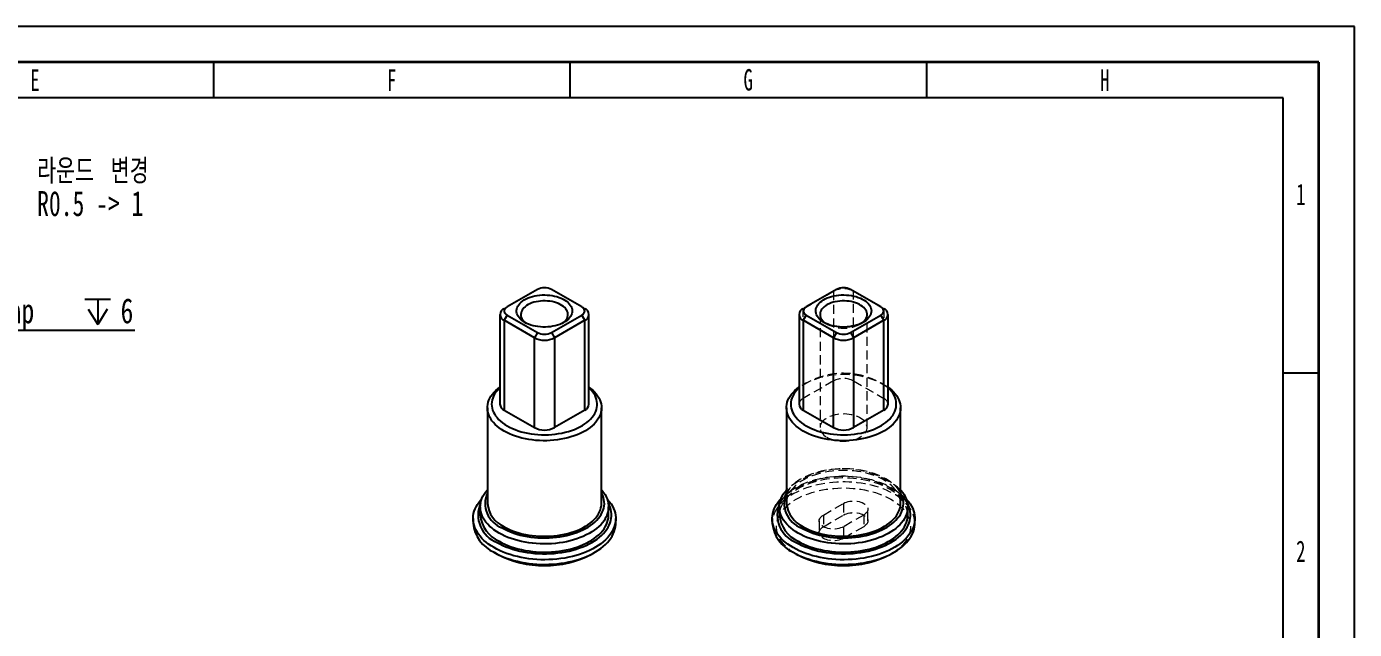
# Model space of a CAD drawing. Header units: millimetres. Extents: x 0 to 420, y 1 to 298.
# Drawn here: x 233.8 to 420, y 213.6 to 298 of the extents above; entities that cross this region are included whole.
import ezdxf

# ---------------------------------------------------------------- set-up
doc = ezdxf.new("R2010")
doc.units = ezdxf.units.MM
doc.linetypes.add('HIDDEN', pattern=[1.905, 1.27, -0.635])
for name, color, linetype in [('SLD-0', 179, 'Continuous'), ('레이어10', 30, 'Continuous'), ('치수선', 104, 'Continuous')]:
    doc.layers.add(name, color=color, linetype=linetype)
doc.layers.add('도면층1', color=4, linetype='Continuous', lineweight=35)
doc.layers.add('도면층2', color=3, linetype='Continuous', lineweight=25)
doc.styles.add('SLDTEXTSTYLE2', font='TXT', dxfattribs={"width": 0.75})
doc.styles.add('SLDTEXTSTYLE6', font='TXT', dxfattribs={"width": 0.75, "bigfont": 'bigfont'})
doc.styles.add('SLDTEXTSTYLE7', font='TXT', dxfattribs={"width": 0.694444})
doc.styles.add('SLDTEXTSTYLE8', font='TXT', dxfattribs={"width": 0.638186})

# ---------------------------------------------------------------- blocks, each defined once
blk = doc.blocks.new('SW_SYMBOL_HOLE_DEPTH')
at = {"layer": '치수선', "color": 0}
for p, q in [((0, 875), (800, 875)), ((400, 875), (400, 75)), ((100, 555), (400, 75)), ((700, 555), (400, 75))]:
    blk.add_line(p, q, dxfattribs=at)
blk = doc.blocks.new('SW_NOTE_0_1')
at = {"layer": '치수선', "color": 0}
blk.add_line((25.28, 0), (0, 0), dxfattribs=at)
at = {"layer": '치수선', "color": 0, "xscale": 0.004470703125, "yscale": 0.004470703125, "zscale": 0.004470703125}
blk.add_blockref('SW_SYMBOL_HOLE_DEPTH', (18.27, 0.49), dxfattribs=at)
at = {"layer": '치수선', "color": 0, "char_height": 3.5, "attachment_point": 1, "style": 'SLDTEXTSTYLE2'}
for s, insert in [('M4 Tap', (0.45, 4.51)), ('6', (23.27, 4.51))]:
    blk.add_mtext(s, dxfattribs=dict(at, insert=insert))

msp = doc.modelspace()

# ---------------------------------------------------------------- linework, layer by layer
at = {"color": 7, "linetype": 'Continuous', "lineweight": 25}
for p, q in [((305.4341, 261.1784), (301.1915, 258.7292)), ((311.6566, 258.7292), (307.414, 261.1784)), ((347.3739, 261.1784), (343.1312, 258.7292)), ((353.5964, 258.7292), (349.3538, 261.1784)), ((300.1814, 257.6678), (300.1814, 245.0931)), ((301.1915, 258.7292), (300.7672, 258.4842)), ((301.1915, 257.5862), (300.7672, 256.8514)), ((301.1915, 257.5862), (305.4341, 255.137)), ((307.414, 255.137), (311.6566, 257.5862)), ((312.0809, 258.4842), (311.6566, 258.7292)), ((312.0809, 256.8514), (311.6566, 257.5862)), ((312.6667, 245.0931), (312.6667, 257.6678)), ((342.1212, 257.6678), (342.1212, 245.0931)), ((343.1312, 258.7292), (342.707, 258.4842)), ((343.1312, 257.5862), (342.707, 256.8514)), ((343.1312, 257.5862), (347.3739, 255.137)), ((349.3538, 255.137), (353.5964, 257.5862)), ((354.0207, 258.4842), (353.5964, 258.7292)), ((354.0207, 256.8514), (353.5964, 257.5862)), ((354.6065, 245.0931), (354.6065, 257.6678)), ((305.0098, 254.4022), (300.7672, 256.8514)), ((300.7672, 256.8514), (300.7672, 244.2767)), ((305.4341, 255.137), (305.0098, 254.4022)), ((307.414, 255.137), (307.8383, 254.4022)), ((312.0809, 256.8514), (307.8383, 254.4022)), ((312.0809, 244.2767), (312.0809, 256.8514)), ((346.9496, 254.4022), (342.707, 256.8514)), ((342.707, 256.8514), (342.707, 244.2767)), ((347.3739, 255.137), (346.9496, 254.4022)), ((349.3538, 255.137), (349.778, 254.4022)), ((354.0207, 256.8514), (349.778, 254.4022)), ((354.0207, 244.2767), (354.0207, 256.8514)), ((305.0098, 241.8275), (305.0098, 254.4022)), ((307.8383, 254.4022), (307.8383, 241.8275)), ((346.9496, 241.8275), (346.9496, 254.4022)), ((349.778, 254.4022), (349.778, 241.8275)), ((298.424, 244.6032), (298.424, 231.2119)), ((300.7672, 244.2767), (305.0098, 241.8275)), ((312.0809, 244.2767), (307.8383, 241.8275)), ((314.424, 231.2119), (314.424, 244.6032)), ((340.3638, 244.6032), (340.3638, 231.2119)), ((342.707, 244.2767), (346.9496, 241.8275)), ((354.0207, 244.2767), (349.778, 241.8275)), ((356.3638, 231.2119), (356.3638, 244.6032)), ((296.424, 229.0889), (296.424, 228.4356)), ((297.424, 230.722), (297.424, 229.5788)), ((315.424, 229.5788), (315.424, 230.722)), ((316.424, 228.4356), (316.424, 229.0889)), ((338.3638, 229.0889), (338.3638, 228.4356)), ((339.3638, 230.722), (339.3638, 229.5788)), ((357.3638, 229.5788), (357.3638, 230.722)), ((358.3638, 228.4356), (358.3638, 229.0889)), ((299.3518, 224.3543), (299.7762, 224.1092)), ((313.0719, 224.1092), (313.4963, 224.3543)), ((341.2916, 224.3543), (341.7159, 224.1092)), ((355.0117, 224.1092), (355.436, 224.3543))]:
    msp.add_line(p, q, dxfattribs=at)
at = {"color": 7, "linetype": 'HIDDEN', "lineweight": 18}
for p, q in [((342.707, 258.4842), (346.9496, 260.9334)), ((346.9496, 260.9334), (347.3739, 261.1784)), ((346.9496, 260.9334), (346.9496, 248.3587)), ((349.778, 260.9334), (349.3538, 261.1784)), ((349.778, 260.9334), (354.0207, 258.4842)), ((349.778, 248.3587), (349.778, 260.9334)), ((342.707, 245.9095), (342.707, 258.4842)), ((345.0638, 257.6678), (345.0638, 241.8269)), ((351.6638, 241.8269), (351.6638, 257.6678)), ((354.0207, 258.4842), (354.0207, 245.9095)), ((345.6057, 256.566), (346.03, 256.321)), ((350.6977, 256.321), (351.122, 256.566)), ((343.1304, 248.1133), (342.706, 247.8683)), ((346.9496, 248.3587), (342.707, 245.9095)), ((349.778, 248.3587), (354.0207, 245.9095)), ((354.0216, 247.8683), (353.5973, 248.1133)), ((342.4232, 234.6402), (341.9988, 234.3952)), ((354.7288, 234.3952), (354.3045, 234.6402)), ((341.7159, 233.4153), (341.2916, 233.1703)), ((355.436, 233.1703), (355.0117, 233.4153)), ((345.5354, 229.5788), (348.3638, 231.2116)), ((348.3638, 231.2116), (348.3638, 229.5785)), ((345.5354, 229.5788), (345.5354, 227.9457)), ((345.5354, 227.9457), (348.3638, 229.5785)), ((351.1922, 229.5788), (348.3638, 227.946)), ((351.1922, 229.5788), (351.1922, 227.9457)), ((351.778, 228.7621), (351.778, 230.3952)), ((344.9496, 228.7624), (344.9496, 227.1293)), ((348.3638, 227.946), (348.3638, 226.3129)), ((351.1922, 227.9457), (348.3638, 226.3129))]:
    msp.add_line(p, q, dxfattribs=at)
at = {"color": 7, "linetype": 'Continuous', "lineweight": 25, "flags": 128}
for points in [[(303.6663, 256.5657), (303.427, 256.7171), (303.2125, 256.8804), (303.0246, 257.0543), (302.8648, 257.2373), (302.7346, 257.428), (302.6349, 257.6247), (302.5667, 257.8258), (302.5304, 258.0297), (302.5263, 258.2346), (302.5546, 258.4389), (302.6149, 258.6409), (302.7068, 258.8388), (302.8295, 259.0311), (302.9819, 259.2162), (303.1629, 259.3925), (303.3709, 259.5586), (303.6043, 259.7131), (303.8609, 259.8547), (304.1389, 259.9822), (304.4357, 260.0946), (304.7491, 260.1909), (305.0763, 260.2704), (305.4146, 260.3324), (305.7614, 260.3764), (306.1136, 260.402), (306.4684, 260.409), (306.8229, 260.3974), (307.174, 260.3671), (307.5189, 260.3186), (307.8548, 260.2522), (308.1788, 260.1684), (308.4882, 260.068), (308.7806, 259.9517), (309.0534, 259.8205), (309.3044, 259.6756), (309.5316, 259.5181), (309.733, 259.3494), (309.907, 259.1707), (310.0521, 258.9837), (310.1672, 258.7898), (310.2513, 258.5907), (310.3036, 258.388), (310.3238, 258.1834), (310.3117, 257.9785), (310.2673, 257.7752), (310.1912, 257.575), (310.0838, 257.3797), (309.946, 257.1908), (309.7791, 257.0099), (309.5844, 256.8385), (309.3635, 256.6781), (309.1183, 256.5299), (308.8507, 256.3952), (308.563, 256.2751), (308.2576, 256.1707), (307.937, 256.0826), (307.6038, 256.0118), (307.2609, 255.9588), (306.9111, 255.9239), (306.5572, 255.9076), (306.2022, 255.91), (305.849, 255.9309), (305.5007, 255.9703), (305.1599, 256.0279), (304.8297, 256.103), (304.5126, 256.1953), (304.2114, 256.3037), (303.9285, 256.4276), (303.6663, 256.5657)], [(308.9523, 256.4435), (309.0295, 256.4987), (309.2182, 256.6543), (309.3792, 256.8199), (309.5107, 256.994), (309.6116, 257.1747), (309.6808, 257.3604), (309.7176, 257.5491), (309.7217, 257.739), (309.6931, 257.9282), (309.6319, 258.1148), (309.5389, 258.297), (309.4149, 258.4729), (309.2611, 258.6408), (309.0792, 258.7991), (308.8709, 258.9461), (308.6383, 259.0804), (308.3836, 259.2006), (308.1095, 259.3056), (307.8187, 259.3944), (307.514, 259.466), (307.1984, 259.5197), (306.8752, 259.555), (306.5474, 259.5715), (306.2185, 259.5692), (305.8916, 259.5479), (305.5699, 259.5079), (305.2568, 259.4497), (304.9553, 259.3738), (304.6683, 259.2809), (304.3988, 259.1719), (304.1495, 259.048), (303.9227, 258.9105), (303.7208, 258.7605), (303.5458, 258.5997), (303.3994, 258.4296), (303.283, 258.252), (303.1979, 258.0685), (303.1448, 257.8811), (303.1243, 257.6916), (303.1366, 257.5018), (303.1816, 257.3136), (303.2588, 257.129), (303.3674, 256.9498), (303.5065, 256.7776), (303.6745, 256.6144), (303.8698, 256.4616), (303.8958, 256.4435)], [(345.6061, 256.5657), (345.3668, 256.7171), (345.1522, 256.8804), (344.9643, 257.0543), (344.8046, 257.2373), (344.6744, 257.428), (344.5747, 257.6247), (344.5064, 257.8258), (344.4701, 258.0297), (344.4661, 258.2346), (344.4944, 258.4389), (344.5547, 258.6409), (344.6466, 258.8388), (344.7692, 259.0311), (344.9217, 259.2162), (345.1027, 259.3925), (345.3107, 259.5586), (345.544, 259.7131), (345.8007, 259.8547), (346.0786, 259.9822), (346.3755, 260.0946), (346.6888, 260.1909), (347.016, 260.2704), (347.3544, 260.3324), (347.7012, 260.3764), (348.0534, 260.402), (348.4082, 260.409), (348.7626, 260.3974), (349.1138, 260.3671), (349.4587, 260.3186), (349.7946, 260.2522), (350.1185, 260.1684), (350.428, 260.068), (350.7203, 259.9517), (350.9932, 259.8205), (351.2442, 259.6756), (351.4714, 259.5181), (351.6728, 259.3494), (351.8468, 259.1707), (351.9919, 258.9837), (352.107, 258.7898), (352.191, 258.5907), (352.2434, 258.388), (352.2636, 258.1834), (352.2514, 257.9785), (352.2071, 257.7752), (352.1309, 257.575), (352.0235, 257.3797), (351.8858, 257.1908), (351.7189, 257.0099), (351.5242, 256.8385), (351.3033, 256.6781), (351.058, 256.5299), (350.7905, 256.3952), (350.5028, 256.2751), (350.1974, 256.1707), (349.8768, 256.0826), (349.5436, 256.0118), (349.2007, 255.9588), (348.8509, 255.9239), (348.497, 255.9076), (348.142, 255.91), (347.7888, 255.9309), (347.4404, 255.9703), (347.0997, 256.0279), (346.7694, 256.103), (346.4524, 256.1953), (346.1512, 256.3037), (345.8683, 256.4276), (345.6061, 256.5657)], [(350.8921, 256.4435), (350.9693, 256.4987), (351.158, 256.6543), (351.3189, 256.8199), (351.4505, 256.994), (351.5514, 257.1747), (351.6206, 257.3604), (351.6574, 257.5491), (351.6615, 257.739), (351.6328, 257.9282), (351.5717, 258.1148), (351.4786, 258.297), (351.3546, 258.4729), (351.2009, 258.6408), (351.019, 258.7991), (350.8107, 258.9461), (350.5781, 259.0804), (350.3234, 259.2006), (350.0493, 259.3056), (349.7585, 259.3944), (349.4537, 259.466), (349.1382, 259.5197), (348.8149, 259.555), (348.4872, 259.5715), (348.1583, 259.5692), (347.8313, 259.5479), (347.5097, 259.5079), (347.1966, 259.4497), (346.895, 259.3738), (346.6081, 259.2809), (346.3386, 259.1719), (346.0893, 259.048), (345.8625, 258.9105), (345.6606, 258.7605), (345.4856, 258.5997), (345.3392, 258.4296), (345.2228, 258.252), (345.1377, 258.0685), (345.0846, 257.8811), (345.0641, 257.6916), (345.0764, 257.5018), (345.1214, 257.3136), (345.1985, 257.129), (345.3072, 256.9498), (345.4462, 256.7776), (345.6143, 256.6144), (345.8096, 256.4616), (345.8356, 256.4435)], [(301.1915, 258.7292), (301.0488, 258.6328), (300.934, 258.5247), (300.8499, 258.4075), (300.7986, 258.2842), (300.7814, 258.1577), (300.7986, 258.0313), (300.8499, 257.908), (300.934, 257.7908), (301.0488, 257.6827), (301.1915, 257.5862)], [(311.6566, 257.5862), (311.7993, 257.6827), (311.9141, 257.7908), (311.9982, 257.908), (312.0494, 258.0313), (312.0667, 258.1577), (312.0494, 258.2842), (311.9982, 258.4075), (311.9141, 258.5247), (311.7993, 258.6328), (311.6566, 258.7292)], [(343.1312, 258.7292), (342.9886, 258.6328), (342.8738, 258.5247), (342.7897, 258.4075), (342.7384, 258.2842), (342.7212, 258.1577), (342.7384, 258.0313), (342.7897, 257.908), (342.8738, 257.7908), (342.9886, 257.6827), (343.1312, 257.5862)], [(353.5964, 257.5862), (353.7391, 257.6827), (353.8539, 257.7908), (353.9379, 257.908), (353.9892, 258.0313), (354.0065, 258.1577), (353.9892, 258.2842), (353.9379, 258.4075), (353.8539, 258.5247), (353.7391, 258.6328), (353.5964, 258.7292)], [(300.7672, 241.3375), (300.4198, 241.5512), (300.0966, 241.7772), (299.7988, 242.0146), (299.5278, 242.2624), (299.2845, 242.5196), (299.07, 242.7852), (298.885, 243.0581), (298.7305, 243.3372), (298.6069, 243.6215), (298.5148, 243.9097), (298.4545, 244.2006), (298.4263, 244.4933), (298.4303, 244.7863), (298.4666, 245.0786), (298.5348, 245.369), (298.6348, 245.6563), (298.7662, 245.9394), (298.9284, 246.2171), (299.1209, 246.4883), (299.3427, 246.7519), (299.593, 247.0068), (299.8708, 247.2521), (300.175, 247.4867), (300.1814, 247.4913)], [(300.1814, 247.387), (300.067, 247.2798), (299.8306, 247.0325), (299.623, 246.7767), (299.4451, 246.5135), (299.2977, 246.2442), (299.1815, 245.9697), (299.097, 245.6915), (299.0445, 245.4106), (299.0243, 245.1284), (299.0364, 244.846), (299.0809, 244.5647), (299.1574, 244.2857), (299.2657, 244.0102), (299.4054, 243.7394), (299.5757, 243.4746), (299.7759, 243.2169), (300.0053, 242.9673), (300.2627, 242.7271), (300.547, 242.4972), (300.8571, 242.2786), (301.1915, 242.0724)], [(312.6667, 247.4913), (312.9036, 247.3118), (313.1882, 247.0691), (313.4455, 246.8165), (313.6745, 246.5549), (313.8743, 246.2855), (314.0442, 246.0094), (314.1833, 245.7275), (314.2912, 245.4412), (314.3675, 245.1514), (314.4117, 244.8595), (314.4238, 244.5665), (314.4037, 244.2737), (314.3514, 243.9822), (314.2672, 243.6932), (314.1514, 243.4079), (314.0046, 243.1273), (313.8272, 242.8527), (313.6199, 242.5852), (313.3838, 242.3258), (313.1195, 242.0756), (312.8284, 241.8355), (312.5114, 241.6066), (312.1699, 241.3897), (311.8053, 241.1858), (311.419, 240.9957), (311.0127, 240.8201), (310.5878, 240.6597), (310.1461, 240.5152), (309.6895, 240.3871), (309.2198, 240.276), (308.7387, 240.1824), (308.2484, 240.1065), (307.7507, 240.0488), (307.2476, 240.0094), (306.7413, 239.9885), (306.2337, 239.9862), (305.7268, 240.0024), (305.2227, 240.0372), (304.7235, 240.0904), (304.2311, 240.1617), (303.7476, 240.251), (303.2748, 240.3577), (302.8148, 240.4816), (302.3692, 240.622), (301.94, 240.7785), (301.5288, 240.9504), (301.1374, 241.137), (300.7672, 241.3375)], [(301.1915, 242.0724), (301.5487, 241.8793), (301.9273, 241.7004), (302.3255, 241.5362), (302.7417, 241.3876), (303.174, 241.2552), (303.6205, 241.1396), (304.0792, 241.0413), (304.5482, 240.9607), (305.0254, 240.8982), (305.5087, 240.854), (305.996, 240.8283), (306.4852, 240.8213), (306.9741, 240.833), (307.4607, 240.8633), (307.9426, 240.9121), (308.418, 240.9792), (308.8846, 241.0642), (309.3405, 241.1669), (309.7836, 241.2868), (310.212, 241.4233), (310.6238, 241.5758), (311.0173, 241.7437), (311.3907, 241.9263), (311.7424, 242.1227), (312.0709, 242.3321), (312.3746, 242.5536), (312.6523, 242.7862), (312.9028, 243.0289), (313.125, 243.2806), (313.3178, 243.5402), (313.4805, 243.8066), (313.6124, 244.0787), (313.7128, 244.3551), (313.7813, 244.6348), (313.8177, 244.9165), (313.8218, 245.199), (313.7935, 245.481), (313.7329, 245.7614), (313.6404, 246.0388), (313.5164, 246.312), (313.3613, 246.58), (313.176, 246.8414), (312.961, 247.0952), (312.7175, 247.3402), (312.6667, 247.387)], [(342.707, 241.3375), (342.3596, 241.5512), (342.0364, 241.7772), (341.7386, 242.0146), (341.4676, 242.2624), (341.2243, 242.5196), (341.0097, 242.7852), (340.8248, 243.0581), (340.6702, 243.3372), (340.5466, 243.6215), (340.4545, 243.9097), (340.3943, 244.2006), (340.3661, 244.4933), (340.3701, 244.7863), (340.4063, 245.0786), (340.4746, 245.369), (340.5746, 245.6563), (340.706, 245.9394), (340.8682, 246.2171), (341.0606, 246.4883), (341.2824, 246.7519), (341.5328, 247.0068), (341.8106, 247.2521), (342.1148, 247.4867), (342.1212, 247.4913)], [(342.1212, 247.387), (342.0068, 247.2798), (341.7704, 247.0325), (341.5628, 246.7767), (341.3849, 246.5135), (341.2375, 246.2442), (341.1213, 245.9697), (341.0368, 245.6915), (340.9843, 245.4106), (340.9641, 245.1284), (340.9762, 244.846), (341.0206, 244.5647), (341.0972, 244.2857), (341.2055, 244.0102), (341.3451, 243.7394), (341.5155, 243.4746), (341.7157, 243.2169), (341.9451, 242.9673), (342.2025, 242.7271), (342.4868, 242.4972), (342.7968, 242.2786), (343.1312, 242.0724)], [(354.6065, 247.4913), (354.8434, 247.3118), (355.1279, 247.0691), (355.3853, 246.8165), (355.6143, 246.5549), (355.8141, 246.2855), (355.984, 246.0094), (356.1231, 245.7275), (356.231, 245.4412), (356.3072, 245.1514), (356.3515, 244.8595), (356.3636, 244.5665), (356.3434, 244.2737), (356.2912, 243.9822), (356.207, 243.6932), (356.0912, 243.4079), (355.9443, 243.1273), (355.7669, 242.8527), (355.5597, 242.5852), (355.3235, 242.3258), (355.0593, 242.0756), (354.7681, 241.8355), (354.4512, 241.6066), (354.1097, 241.3897), (353.7451, 241.1858), (353.3588, 240.9957), (352.9524, 240.8201), (352.5276, 240.6597), (352.0859, 240.5152), (351.6293, 240.3871), (351.1595, 240.276), (350.6785, 240.1824), (350.1882, 240.1065), (349.6905, 240.0488), (349.1874, 240.0094), (348.6811, 239.9885), (348.1734, 239.9862), (347.6666, 240.0024), (347.1625, 240.0372), (346.6633, 240.0904), (346.1709, 240.1617), (345.6874, 240.251), (345.2146, 240.3577), (344.7545, 240.4816), (344.309, 240.622), (343.8798, 240.7785), (343.4686, 240.9504), (343.0771, 241.137), (342.707, 241.3375)], [(343.1312, 242.0724), (343.4885, 241.8793), (343.8671, 241.7004), (344.2653, 241.5362), (344.6815, 241.3876), (345.1138, 241.2552), (345.5602, 241.1396), (346.019, 241.0413), (346.488, 240.9607), (346.9652, 240.8982), (347.4485, 240.854), (347.9358, 240.8283), (348.425, 240.8213), (348.9139, 240.833), (349.4004, 240.8633), (349.8824, 240.9121), (350.3578, 240.9792), (350.8244, 241.0642), (351.2802, 241.1669), (351.7233, 241.2868), (352.1518, 241.4233), (352.5636, 241.5758), (352.9571, 241.7437), (353.3305, 241.9263), (353.6822, 242.1227), (354.0106, 242.3321), (354.3144, 242.5536), (354.5921, 242.7862), (354.8426, 243.0289), (355.0647, 243.2806), (355.2576, 243.5402), (355.4203, 243.8066), (355.5522, 244.0787), (355.6526, 244.3551), (355.7211, 244.6348), (355.7575, 244.9165), (355.7615, 245.199), (355.7332, 245.481), (355.6727, 245.7614), (355.5802, 246.0388), (355.4562, 246.312), (355.3011, 246.58), (355.1157, 246.8414), (354.9008, 247.0952), (354.6573, 247.3402), (354.6065, 247.387)], [(300.0601, 227.0481), (299.6909, 227.2744), (299.3458, 227.513), (299.026, 227.7632), (298.7327, 228.0239), (298.467, 228.2942), (298.2297, 228.5733), (298.0218, 228.86), (297.844, 229.1534), (297.6968, 229.4525), (297.5809, 229.756), (297.4967, 230.0631), (297.4444, 230.3725), (297.4243, 230.6831), (297.4364, 230.9939), (297.4806, 231.3037), (297.5569, 231.6114), (297.6649, 231.9159), (297.8043, 232.2162), (297.9745, 232.5111), (298.175, 232.7996), (298.405, 233.0807), (298.424, 233.1022)], [(314.424, 233.1022), (314.5033, 233.0112), (314.726, 232.7282), (314.919, 232.438), (315.0816, 232.1416), (315.2131, 231.8402), (315.3132, 231.5347), (315.3815, 231.2264), (315.4177, 230.9162), (315.4218, 230.6054), (315.3936, 230.295), (315.3333, 229.9861), (315.2411, 229.6798), (315.1174, 229.3772), (314.9625, 229.0795), (314.7771, 228.7877), (314.5617, 228.5028), (314.3173, 228.2258), (314.0446, 227.9577), (313.7446, 227.6996), (313.4184, 227.4523), (313.0671, 227.2167), (312.6921, 226.9936), (312.2946, 226.7839), (311.8762, 226.5882), (311.4382, 226.4074), (310.9822, 226.242), (310.51, 226.0927), (310.0231, 225.9599), (309.5233, 225.8442), (309.0124, 225.7459), (308.4923, 225.6654), (307.9648, 225.6031), (307.4317, 225.559), (306.8951, 225.5335), (306.3567, 225.5265), (305.8186, 225.5381), (305.2827, 225.5683), (304.7508, 225.617), (304.225, 225.6839), (303.707, 225.7688), (303.1987, 225.8715), (302.702, 225.9915), (302.2186, 226.1285), (301.7503, 226.2819), (301.2987, 226.4512), (300.8654, 226.6358), (300.4521, 226.835), (300.0601, 227.0481)], [(341.9999, 227.0481), (341.6307, 227.2744), (341.2856, 227.513), (340.9658, 227.7632), (340.6725, 228.0239), (340.4068, 228.2942), (340.1695, 228.5733), (339.9616, 228.86), (339.7837, 229.1534), (339.6366, 229.4525), (339.5207, 229.756), (339.4365, 230.0631), (339.3842, 230.3725), (339.3641, 230.6831), (339.3762, 230.9939), (339.4204, 231.3037), (339.4967, 231.6114), (339.6047, 231.9159), (339.7441, 232.2162), (339.9143, 232.5111), (340.1148, 232.7996), (340.3448, 233.0807), (340.3638, 233.1022)], [(356.3638, 233.1022), (356.4431, 233.0112), (356.6658, 232.7282), (356.8588, 232.438), (357.0213, 232.1416), (357.1529, 231.8402), (357.253, 231.5347), (357.3213, 231.2264), (357.3575, 230.9162), (357.3616, 230.6054), (357.3334, 230.295), (357.2731, 229.9861), (357.1809, 229.6798), (357.0572, 229.3772), (356.9023, 229.0795), (356.7169, 228.7877), (356.5015, 228.5028), (356.2571, 228.2258), (355.9843, 227.9577), (355.6843, 227.6996), (355.3581, 227.4523), (355.0069, 227.2167), (354.6319, 226.9936), (354.2344, 226.7839), (353.8159, 226.5882), (353.3779, 226.4074), (352.922, 226.242), (352.4497, 226.0927), (351.9628, 225.9599), (351.4631, 225.8442), (350.9522, 225.7459), (350.4321, 225.6654), (349.9045, 225.6031), (349.3715, 225.559), (348.8348, 225.5335), (348.2965, 225.5265), (347.7584, 225.5381), (347.2225, 225.5683), (346.6906, 225.617), (346.1648, 225.6839), (345.6468, 225.7688), (345.1385, 225.8715), (344.6418, 225.9915), (344.1584, 226.1285), (343.6901, 226.2819), (343.2385, 226.4512), (342.8052, 226.6358), (342.3918, 226.835), (341.9999, 227.0481)], [(299.353, 225.0068), (298.9643, 225.2443), (298.5994, 225.4941), (298.2597, 225.7554), (297.9461, 226.0274), (297.6596, 226.3092), (297.4012, 226.5999), (297.1718, 226.8986), (296.9719, 227.2043), (296.8024, 227.516), (296.6636, 227.8328), (296.5562, 228.1535), (296.4803, 228.4773), (296.4363, 228.8031), (296.4243, 229.1297), (296.4443, 229.4563), (296.4963, 229.7816), (296.5801, 230.1047), (296.6954, 230.4246), (296.8419, 230.7402), (297.0191, 231.0505), (297.2264, 231.3545), (297.4632, 231.6513), (297.6365, 231.8441)], [(315.2116, 231.8441), (315.3212, 231.7243), (315.5652, 231.4295), (315.78, 231.1272), (315.9648, 230.8183), (316.119, 230.504), (316.2421, 230.1851), (316.3338, 229.8626), (316.3938, 229.5377), (316.4218, 229.2114), (316.4178, 228.8847), (316.3818, 228.5586), (316.3139, 228.2343), (316.2143, 227.9126), (316.0833, 227.5948), (315.9214, 227.2817), (315.7291, 226.9744), (315.507, 226.6739), (315.2557, 226.3811), (314.9762, 226.097), (314.6693, 225.8225), (314.336, 225.5584), (313.9773, 225.3056), (313.5945, 225.065), (313.1886, 224.8373), (312.7611, 224.6232), (312.3133, 224.4233), (311.8467, 224.2385), (311.3626, 224.0691), (310.8628, 223.9159), (310.3487, 223.7792), (309.8221, 223.6595), (309.2845, 223.5572), (308.7378, 223.4727), (308.1837, 223.4061), (307.624, 223.3577), (307.0604, 223.3277), (306.4948, 223.3162), (305.9289, 223.3231), (305.3647, 223.3485), (304.8038, 223.3923), (304.2481, 223.4543), (303.6994, 223.5344), (303.1594, 223.6323), (302.6299, 223.7477), (302.1125, 223.8801), (301.609, 224.0293), (301.1208, 224.1946), (300.6497, 224.3757), (300.1971, 224.5718), (299.7643, 224.7824), (299.353, 225.0068)], [(299.7772, 225.7417), (300.175, 225.5251), (300.5938, 225.3222), (301.0324, 225.1337), (301.4893, 224.9602), (301.9628, 224.8024), (302.4514, 224.6607), (302.9535, 224.5357), (303.4673, 224.4277), (303.9911, 224.3372), (304.5232, 224.2644), (305.0617, 224.2096), (305.6048, 224.173), (306.1506, 224.1546), (306.6974, 224.1546), (307.2433, 224.173), (307.7864, 224.2096), (308.3249, 224.2644), (308.8569, 224.3372), (309.3808, 224.4277), (309.8946, 224.5357), (310.3967, 224.6607), (310.8853, 224.8024), (311.3588, 224.9602), (311.8157, 225.1337), (312.2543, 225.3222), (312.6731, 225.5251), (313.0708, 225.7417), (313.4461, 225.9713), (313.7975, 226.2131), (314.1241, 226.4663), (314.4245, 226.73), (314.6979, 227.0034), (314.9433, 227.2855), (315.1599, 227.5753), (315.3469, 227.8719), (315.5037, 228.1743), (315.6298, 228.4815), (315.7248, 228.7923), (315.7883, 229.1059), (315.8201, 229.421), (315.8201, 229.7366), (315.7883, 230.0518), (315.7248, 230.3653), (315.6298, 230.6761), (315.5037, 230.9833), (315.3821, 231.2232)], [(300.4843, 227.783), (300.8613, 227.5784), (301.2593, 227.3876), (301.6769, 227.2113), (302.1125, 227.0502), (302.5645, 226.9048), (303.0311, 226.7759), (303.5106, 226.6637), (304.0011, 226.5688), (304.5009, 226.4915), (305.0079, 226.4321), (305.5203, 226.3908), (306.0361, 226.3678), (306.5534, 226.3632), (307.0702, 226.377), (307.5846, 226.4092), (308.0945, 226.4595), (308.5981, 226.5279), (309.0935, 226.6141), (309.5787, 226.7176), (310.052, 226.8383), (310.5115, 226.9755), (310.9555, 227.1288), (311.3823, 227.2976), (311.7904, 227.4812), (312.178, 227.679), (312.5438, 227.8902), (312.8864, 228.114), (313.2045, 228.3495), (313.4969, 228.5959), (313.7625, 228.8522), (314.0002, 229.1175), (314.2092, 229.3907), (314.3886, 229.6708), (314.5378, 229.9568), (314.6563, 230.2475), (314.7435, 230.5419), (314.7992, 230.8389), (314.823, 231.1372), (314.8151, 231.4358), (314.7753, 231.7336), (314.7038, 232.0294), (314.6009, 232.3221), (314.467, 232.6106), (314.424, 232.6905)], [(300.7672, 227.9463), (301.1374, 227.7457), (301.5288, 227.5591), (301.94, 227.3872), (302.3692, 227.2308), (302.8148, 227.0903), (303.2748, 226.9665), (303.7476, 226.8597), (304.2311, 226.7705), (304.7235, 226.6991), (305.2227, 226.646), (305.7268, 226.6112), (306.2337, 226.5949), (306.7413, 226.5972), (307.2476, 226.6181), (307.7507, 226.6575), (308.2484, 226.7153), (308.7387, 226.7911), (309.2198, 226.8848), (309.6895, 226.9958), (310.1461, 227.1239), (310.5878, 227.2684), (311.0127, 227.4288), (311.419, 227.6044), (311.8053, 227.7946), (312.1699, 227.9985), (312.5114, 228.2153), (312.8284, 228.4442), (313.1195, 228.6843), (313.3838, 228.9345), (313.6199, 229.1939), (313.8272, 229.4615), (314.0046, 229.7361), (314.1514, 230.0166), (314.2672, 230.3019), (314.3514, 230.5909), (314.4037, 230.8824), (314.4238, 231.1753), (314.424, 231.2119)], [(341.2928, 225.0068), (340.904, 225.2443), (340.5392, 225.4941), (340.1994, 225.7554), (339.8858, 226.0274), (339.5994, 226.3092), (339.341, 226.5999), (339.1115, 226.8986), (338.9117, 227.2043), (338.7422, 227.516), (338.6034, 227.8328), (338.4959, 228.1535), (338.4201, 228.4773), (338.3761, 228.8031), (338.3641, 229.1297), (338.3841, 229.4563), (338.4361, 229.7816), (338.5199, 230.1047), (338.6352, 230.4246), (338.7817, 230.7402), (338.9589, 231.0505), (339.1662, 231.3545), (339.4029, 231.6513), (339.5762, 231.8441)], [(357.1514, 231.8441), (357.261, 231.7243), (357.505, 231.4295), (357.7198, 231.1272), (357.9045, 230.8183), (358.0587, 230.504), (358.1819, 230.1851), (358.2736, 229.8626), (358.3335, 229.5377), (358.3616, 229.2114), (358.3576, 228.8847), (358.3215, 228.5586), (358.2536, 228.2343), (358.154, 227.9126), (358.0231, 227.5948), (357.8612, 227.2817), (357.6689, 226.9744), (357.4467, 226.6739), (357.1955, 226.3811), (356.916, 226.097), (356.6091, 225.8225), (356.2758, 225.5584), (355.9171, 225.3056), (355.5342, 225.065), (355.1284, 224.8373), (354.7009, 224.6232), (354.2531, 224.4233), (353.7865, 224.2385), (353.3024, 224.0691), (352.8026, 223.9159), (352.2885, 223.7792), (351.7618, 223.6595), (351.2243, 223.5572), (350.6776, 223.4727), (350.1235, 223.4061), (349.5638, 223.3577), (349.0002, 223.3277), (348.4346, 223.3162), (347.8687, 223.3231), (347.3045, 223.3485), (346.7436, 223.3923), (346.1879, 223.4543), (345.6392, 223.5344), (345.0992, 223.6323), (344.5697, 223.7477), (344.0523, 223.8801), (343.5488, 224.0293), (343.0606, 224.1946), (342.5895, 224.3757), (342.1368, 224.5718), (341.7041, 224.7824), (341.2928, 225.0068)], [(341.717, 225.7417), (342.1147, 225.5251), (342.5336, 225.3222), (342.9722, 225.1337), (343.429, 224.9602), (343.9026, 224.8024), (344.3912, 224.6607), (344.8933, 224.5357), (345.4071, 224.4277), (345.9309, 224.3372), (346.463, 224.2644), (347.0015, 224.2096), (347.5446, 224.173), (348.0904, 224.1546), (348.6372, 224.1546), (349.1831, 224.173), (349.7262, 224.2096), (350.2647, 224.2644), (350.7967, 224.3372), (351.3205, 224.4277), (351.8344, 224.5357), (352.3364, 224.6607), (352.8251, 224.8024), (353.2986, 224.9602), (353.7554, 225.1337), (354.194, 225.3222), (354.6129, 225.5251), (355.0106, 225.7417), (355.3859, 225.9713), (355.7373, 226.2131), (356.0638, 226.4663), (356.3643, 226.73), (356.6377, 227.0034), (356.8831, 227.2855), (357.0997, 227.5753), (357.2867, 227.8719), (357.4435, 228.1743), (357.5696, 228.4815), (357.6646, 228.7923), (357.728, 229.1059), (357.7598, 229.421), (357.7598, 229.7366), (357.728, 230.0518), (357.6646, 230.3653), (357.5696, 230.6761), (357.4435, 230.9833), (357.3218, 231.2232)], [(342.4241, 227.783), (342.801, 227.5784), (343.1991, 227.3876), (343.6167, 227.2113), (344.0523, 227.0502), (344.5043, 226.9048), (344.9709, 226.7759), (345.4504, 226.6637), (345.9409, 226.5688), (346.4406, 226.4915), (346.9477, 226.4321), (347.4601, 226.3908), (347.9759, 226.3678), (348.4932, 226.3632), (349.01, 226.377), (349.5243, 226.4092), (350.0343, 226.4595), (350.5379, 226.5279), (351.0333, 226.6141), (351.5185, 226.7176), (351.9918, 226.8383), (352.4513, 226.9755), (352.8953, 227.1288), (353.3221, 227.2976), (353.7301, 227.4812), (354.1178, 227.679), (354.4836, 227.8902), (354.8262, 228.114), (355.1443, 228.3495), (355.4367, 228.5959), (355.7022, 228.8522), (355.94, 229.1175), (356.1489, 229.3907), (356.3284, 229.6708), (356.4776, 229.9568), (356.596, 230.2475), (356.6833, 230.5419), (356.7389, 230.8389), (356.7628, 231.1372), (356.7549, 231.4358), (356.7151, 231.7336), (356.6436, 232.0294), (356.5407, 232.3221), (356.4068, 232.6106), (356.3638, 232.6905)], [(342.707, 227.9463), (343.0771, 227.7457), (343.4686, 227.5591), (343.8798, 227.3872), (344.309, 227.2308), (344.7545, 227.0903), (345.2146, 226.9665), (345.6874, 226.8597), (346.1709, 226.7705), (346.6633, 226.6991), (347.1625, 226.646), (347.6666, 226.6112), (348.1734, 226.5949), (348.6811, 226.5972), (349.1874, 226.6181), (349.6905, 226.6575), (350.1882, 226.7153), (350.6785, 226.7911), (351.1595, 226.8848), (351.6293, 226.9958), (352.0859, 227.1239), (352.5276, 227.2684), (352.9524, 227.4288), (353.3588, 227.6044), (353.7451, 227.7946), (354.1097, 227.9985), (354.4512, 228.2153), (354.7681, 228.4442), (355.0593, 228.6843), (355.3235, 228.9345), (355.5597, 229.1939), (355.7669, 229.4615), (355.9443, 229.7361), (356.0912, 230.0166), (356.207, 230.3019), (356.2912, 230.5909), (356.3434, 230.8824), (356.3636, 231.1753), (356.3638, 231.2119)], [(300.0601, 225.905), (300.4521, 225.6918), (300.8654, 225.4926), (301.2987, 225.308), (301.7503, 225.1387), (302.2186, 224.9853), (302.702, 224.8483), (303.1987, 224.7283), (303.707, 224.6256), (304.225, 224.5407), (304.7508, 224.4738), (305.2827, 224.4252), (305.8186, 224.395), (306.3567, 224.3834), (306.8951, 224.3903), (307.4317, 224.4159), (307.9648, 224.4599), (308.4923, 224.5223), (309.0124, 224.6027), (309.5233, 224.701), (310.0231, 224.8167), (310.51, 224.9495), (310.9822, 225.0989), (311.4382, 225.2642), (311.8762, 225.4451), (312.2946, 225.6407), (312.6921, 225.8504), (313.0671, 226.0735), (313.4184, 226.3091), (313.7446, 226.5564), (314.0446, 226.8146), (314.3173, 227.0826), (314.5617, 227.3596), (314.7771, 227.6445), (314.9625, 227.9364), (315.1174, 228.2341), (315.2411, 228.5366), (315.3333, 228.8429), (315.3936, 229.1518), (315.4218, 229.4622), (315.424, 229.5788)], [(341.9999, 225.905), (342.3918, 225.6918), (342.8052, 225.4926), (343.2385, 225.308), (343.6901, 225.1387), (344.1584, 224.9853), (344.6418, 224.8483), (345.1385, 224.7283), (345.6468, 224.6256), (346.1648, 224.5407), (346.6906, 224.4738), (347.2225, 224.4252), (347.7584, 224.395), (348.2965, 224.3834), (348.8348, 224.3903), (349.3715, 224.4159), (349.9045, 224.4599), (350.4321, 224.5223), (350.9522, 224.6027), (351.4631, 224.701), (351.9628, 224.8167), (352.4497, 224.9495), (352.922, 225.0989), (353.3779, 225.2642), (353.8159, 225.4451), (354.2344, 225.6407), (354.6319, 225.8504), (355.0069, 226.0735), (355.3581, 226.3091), (355.6843, 226.5564), (355.9843, 226.8146), (356.2571, 227.0826), (356.5015, 227.3596), (356.7169, 227.6445), (356.9023, 227.9364), (357.0572, 228.2341), (357.1809, 228.5366), (357.2731, 228.8429), (357.3334, 229.1518), (357.3616, 229.4622), (357.3638, 229.5788)], [(299.353, 224.3536), (299.7643, 224.1292), (300.1971, 223.9186), (300.6497, 223.7225), (301.1208, 223.5414), (301.609, 223.3761), (302.1125, 223.2269), (302.6299, 223.0944), (303.1594, 222.9791), (303.6994, 222.8812), (304.2481, 222.8011), (304.8038, 222.739), (305.3647, 222.6953), (305.9289, 222.6699), (306.4948, 222.6629), (307.0604, 222.6745), (307.624, 222.7045), (308.1837, 222.7529), (308.7378, 222.8194), (309.2845, 222.904), (309.8221, 223.0063), (310.3487, 223.126), (310.8628, 223.2626), (311.3626, 223.4159), (311.8467, 223.5852), (312.3133, 223.7701), (312.7611, 223.9699), (313.1886, 224.184), (313.5945, 224.4118), (313.9773, 224.6524), (314.336, 224.9052), (314.6693, 225.1692), (314.9762, 225.4437), (315.2557, 225.7279), (315.507, 226.0206), (315.7291, 226.3212), (315.9214, 226.6284), (316.0833, 226.9415), (316.2143, 227.2594), (316.3139, 227.581), (316.3818, 227.9054), (316.4178, 228.2315), (316.424, 228.4356)], [(341.2928, 224.3536), (341.7041, 224.1292), (342.1368, 223.9186), (342.5895, 223.7225), (343.0606, 223.5414), (343.5488, 223.3761), (344.0523, 223.2269), (344.5697, 223.0944), (345.0992, 222.9791), (345.6392, 222.8812), (346.1879, 222.8011), (346.7436, 222.739), (347.3045, 222.6953), (347.8687, 222.6699), (348.4346, 222.6629), (349.0002, 222.6745), (349.5638, 222.7045), (350.1235, 222.7529), (350.6776, 222.8194), (351.2243, 222.904), (351.7618, 223.0063), (352.2885, 223.126), (352.8026, 223.2626), (353.3024, 223.4159), (353.7865, 223.5852), (354.2531, 223.7701), (354.7009, 223.9699), (355.1284, 224.184), (355.5342, 224.4118), (355.9171, 224.6524), (356.2758, 224.9052), (356.6091, 225.1692), (356.916, 225.4437), (357.1955, 225.7279), (357.4467, 226.0206), (357.6689, 226.3212), (357.8612, 226.6284), (358.0231, 226.9415), (358.154, 227.2594), (358.2536, 227.581), (358.3215, 227.9054), (358.3576, 228.2315), (358.3638, 228.4356)]]:
    msp.add_lwpolyline(points, dxfattribs=at)
at = {"color": 7, "linetype": 'HIDDEN', "lineweight": 18, "flags": 128}
for points in [[(346.0304, 240.4798), (346.2743, 240.3524), (346.539, 240.2396), (346.8218, 240.1426), (347.12, 240.0624), (347.4305, 239.9996), (347.7503, 239.9551), (348.0762, 239.9291), (348.405, 239.922), (348.7333, 239.9338), (349.058, 239.9645), (349.3757, 240.0136), (349.6835, 240.0808), (349.9781, 240.1654), (350.2566, 240.2664), (350.5164, 240.3829), (350.7547, 240.5138), (350.9693, 240.6578), (351.158, 240.8134), (351.3189, 240.979), (351.4505, 241.1531), (351.5514, 241.3339), (351.6206, 241.5195), (351.6574, 241.7082), (351.6615, 241.8982), (351.6328, 242.0873), (351.5717, 242.274), (351.4786, 242.4561), (351.3546, 242.632), (351.2009, 242.7999), (351.019, 242.9582), (350.8107, 243.1052), (350.5781, 243.2395), (350.3234, 243.3597), (350.0493, 243.4647), (349.7585, 243.5535), (349.4537, 243.6251), (349.1382, 243.6788), (348.8149, 243.7141), (348.4872, 243.7306), (348.1583, 243.7283), (347.8313, 243.707), (347.5097, 243.6671), (347.1966, 243.6088), (346.895, 243.5329), (346.6081, 243.44), (346.3386, 243.331), (346.0893, 243.2072), (345.8625, 243.0696), (345.6606, 242.9196), (345.4856, 242.7588), (345.3392, 242.5887), (345.2228, 242.4111), (345.1377, 242.2276), (345.0846, 242.0402), (345.0641, 241.8507), (345.0764, 241.6609), (345.1214, 241.4727), (345.1985, 241.2881), (345.3072, 241.1089), (345.4462, 240.9367), (345.6143, 240.7735), (345.8096, 240.6207), (346.0304, 240.4798)], [(357.3638, 229.5788), (357.3575, 229.7731), (357.3213, 230.0832), (357.253, 230.3916), (357.1529, 230.697), (357.0213, 230.9984), (356.8588, 231.2948), (356.6658, 231.585), (356.4431, 231.868), (356.1915, 232.1429), (355.9119, 232.4085), (355.6052, 232.6641), (355.2726, 232.9085), (354.9153, 233.1411), (354.5346, 233.3609), (354.1317, 233.5672), (353.7082, 233.7592), (353.2656, 233.9362), (352.8054, 234.0976), (352.3293, 234.2429), (351.839, 234.3714), (351.3363, 234.4828), (350.823, 234.5767), (350.3008, 234.6526), (349.7717, 234.7104), (349.2376, 234.7499), (348.7003, 234.7708), (348.1619, 234.7731), (347.6241, 234.7568), (347.089, 234.722), (346.5585, 234.6688), (346.0344, 234.5974), (345.5187, 234.508), (345.0132, 234.4009), (344.5196, 234.2766), (344.0398, 234.1355), (343.5755, 233.978), (343.1284, 233.8049), (342.6999, 233.6165), (342.2918, 233.4138), (341.9054, 233.1973), (341.5421, 232.9678), (341.2032, 232.7262), (340.89, 232.4734), (340.6035, 232.2102), (340.3448, 231.9376), (340.1148, 231.6565), (339.9143, 231.368), (339.7441, 231.0731), (339.6047, 230.7728), (339.4967, 230.4683), (339.4204, 230.1605), (339.3762, 229.8507), (339.3638, 229.5788)], [(357.3218, 231.2232), (357.2867, 231.2857), (357.0997, 231.5823), (356.8831, 231.8721), (356.6377, 232.1542), (356.3643, 232.4276), (356.0638, 232.6913), (355.7373, 232.9445), (355.3859, 233.1863), (355.0106, 233.4159), (354.6129, 233.6325), (354.194, 233.8354), (353.7554, 234.0239), (353.2986, 234.1974), (352.8251, 234.3552), (352.3364, 234.4969), (351.8344, 234.6219), (351.3205, 234.7299), (350.7967, 234.8204), (350.2647, 234.8932), (349.7262, 234.948), (349.1831, 234.9847), (348.6372, 235.003), (348.0904, 235.003), (347.5446, 234.9847), (347.0015, 234.948), (346.463, 234.8932), (345.9309, 234.8204), (345.4071, 234.7299), (344.8933, 234.6219), (344.3912, 234.4969), (343.9026, 234.3552), (343.429, 234.1974), (342.9722, 234.0239), (342.5336, 233.8354), (342.1147, 233.6325), (341.717, 233.4159), (341.3418, 233.1863), (340.9903, 232.9445), (340.6638, 232.6913), (340.3633, 232.4276), (340.0899, 232.1542), (339.8445, 231.8721), (339.628, 231.5823), (339.4409, 231.2857), (339.4058, 231.2232)], [(356.3638, 232.6905), (356.2424, 232.8938), (356.0481, 233.1706), (355.8246, 233.44), (355.5729, 233.7009), (355.2938, 233.9524), (354.9884, 234.1934), (354.6579, 234.4232), (354.3035, 234.6408), (353.9266, 234.8454), (353.5286, 235.0362), (353.111, 235.2125), (352.6753, 235.3736), (352.2234, 235.5189), (351.7568, 235.6479), (351.2773, 235.7601), (350.7867, 235.855), (350.287, 235.9323), (349.78, 235.9917), (349.2676, 236.033), (348.7518, 236.0559), (348.2345, 236.0605), (347.7177, 236.0467), (347.2033, 236.0146), (346.6934, 235.9643), (346.1897, 235.8959), (345.6944, 235.8097), (345.2091, 235.7061), (344.7359, 235.5855), (344.2763, 235.4483), (343.8323, 235.295), (343.4055, 235.1262), (342.9975, 234.9426), (342.6099, 234.7448), (342.244, 234.5336), (341.9014, 234.3098), (341.5833, 234.0743), (341.2909, 233.8279), (341.0254, 233.5715), (340.7877, 233.3063), (340.5787, 233.0331), (340.3993, 232.7529), (340.3638, 232.6905)], [(356.3638, 231.2119), (356.3515, 231.4682), (356.3072, 231.7602), (356.231, 232.0499), (356.1231, 232.3363), (355.984, 232.6181), (355.8141, 232.8943), (355.6143, 233.1637), (355.3853, 233.4252), (355.1279, 233.6778), (354.8434, 233.9205), (354.5328, 234.1523), (354.1973, 234.3723), (353.8383, 234.5795), (353.4573, 234.7732), (353.0558, 234.9525), (352.6354, 235.1167), (352.1978, 235.2653), (351.7448, 235.3975), (351.2781, 235.5129), (350.7997, 235.6109), (350.3115, 235.6912), (349.8155, 235.7535), (349.3136, 235.7975), (348.8079, 235.8231), (348.3004, 235.83), (347.7931, 235.8184), (347.2882, 235.7883), (346.7875, 235.7397), (346.2933, 235.6728), (345.8073, 235.588), (345.3317, 235.4856), (344.8683, 235.366), (344.4189, 235.2296), (343.9854, 235.0771), (343.5696, 234.909), (343.1731, 234.7261), (342.7974, 234.5289), (342.4442, 234.3184), (342.1148, 234.0954), (341.8106, 233.8608), (341.5328, 233.6156), (341.2824, 233.3606), (341.0606, 233.097), (340.8682, 232.8258), (340.706, 232.5481), (340.5746, 232.2651), (340.4746, 231.9777), (340.4063, 231.6873), (340.3701, 231.395), (340.3638, 231.2119)], [(358.3638, 228.4356), (358.3616, 228.5582), (358.3335, 228.8845), (358.2736, 229.2094), (358.1819, 229.5318), (358.0587, 229.8507), (357.9045, 230.1651), (357.7198, 230.4739), (357.505, 230.7762), (357.261, 231.071), (356.9885, 231.3574), (356.6883, 231.6344), (356.3615, 231.9011), (356.0091, 232.1568), (355.6322, 232.4005), (355.232, 232.6316), (354.8097, 232.8492), (354.3669, 233.0526), (353.9048, 233.2413), (353.425, 233.4146), (352.9289, 233.5719), (352.4183, 233.7128), (351.8946, 233.8367), (351.3596, 233.9434), (350.8151, 234.0324), (350.2626, 234.1035), (349.7041, 234.1564), (349.1414, 234.1911), (348.5761, 234.2072), (348.0101, 234.2049), (347.4453, 234.1841), (346.8834, 234.1449), (346.3262, 234.0874), (345.7756, 234.0118), (345.2333, 233.9184), (344.701, 233.8073), (344.1804, 233.6791), (343.6733, 233.5341), (343.1811, 233.3727), (342.7056, 233.1955), (342.2482, 233.0031), (341.8104, 232.7961), (341.3935, 232.575), (340.999, 232.3408), (340.6281, 232.094), (340.282, 231.8355), (339.9617, 231.5661), (339.6684, 231.2866), (339.4029, 230.9981), (339.1662, 230.7013), (338.9589, 230.3973), (338.7817, 230.087), (338.6352, 229.7714), (338.5199, 229.4515), (338.4361, 229.1284), (338.3841, 228.803), (338.3641, 228.4765), (338.3638, 228.4356)], [(341.717, 224.1086), (341.3418, 224.3382), (340.9903, 224.58), (340.6638, 224.8332), (340.3633, 225.0969), (340.0899, 225.3703), (339.8445, 225.6524), (339.628, 225.9422), (339.4409, 226.2388), (339.2841, 226.5412), (339.158, 226.8484), (339.0631, 227.1593), (338.9996, 227.4728), (338.9678, 227.7879), (338.9678, 228.1036), (338.9996, 228.4187), (339.0631, 228.7322), (339.158, 229.0431), (339.2841, 229.3502), (339.4409, 229.6526), (339.628, 229.9492), (339.8445, 230.2391), (340.0899, 230.5211), (340.3633, 230.7945), (340.6638, 231.0582), (340.9903, 231.3114), (341.3418, 231.5532), (341.717, 231.7828), (342.1147, 231.9995), (342.5336, 232.2024), (342.9722, 232.3909), (343.429, 232.5643), (343.9026, 232.7221), (344.3912, 232.8638), (344.8933, 232.9888), (345.4071, 233.0968), (345.9309, 233.1873), (346.463, 233.2601), (347.0015, 233.3149), (347.5446, 233.3516), (348.0904, 233.3699), (348.6372, 233.3699), (349.1831, 233.3516), (349.7262, 233.3149), (350.2647, 233.2601), (350.7967, 233.1873), (351.3205, 233.0968), (351.8344, 232.9888), (352.3364, 232.8638), (352.8251, 232.7221), (353.2986, 232.5643), (353.7554, 232.3909), (354.194, 232.2024), (354.6129, 231.9995), (355.0106, 231.7828), (355.3859, 231.5532), (355.7373, 231.3114), (356.0638, 231.0582), (356.3643, 230.7945), (356.6377, 230.5211), (356.8831, 230.2391), (357.0997, 229.9492), (357.2867, 229.6526), (357.4435, 229.3502), (357.5696, 229.0431), (357.6646, 228.7322), (357.728, 228.4187), (357.7598, 228.1036), (357.7598, 227.7879), (357.728, 227.4728), (357.6646, 227.1593), (357.5696, 226.8484), (357.4435, 226.5412), (357.2867, 226.2388), (357.0997, 225.9422), (356.8831, 225.6524), (356.6377, 225.3703), (356.3643, 225.0969), (356.0638, 224.8332), (355.7373, 224.58), (355.3859, 224.3382), (355.0117, 224.1092)], [(348.3638, 231.2116), (348.5605, 231.3112), (348.778, 231.3951), (349.0127, 231.4619), (349.2604, 231.5104), (349.517, 231.5399), (349.778, 231.5498), (350.0391, 231.5399), (350.2957, 231.5104), (350.5434, 231.4619), (350.778, 231.3951), (350.9956, 231.3112), (351.1922, 231.2116), (351.3647, 231.0981), (351.5101, 230.9725), (351.6258, 230.8371), (351.7099, 230.694), (351.7609, 230.5459), (351.778, 230.3952), (351.7609, 230.2445), (351.7099, 230.0964), (351.6258, 229.9534), (351.5101, 229.8179), (351.3647, 229.6924), (351.1922, 229.5788)], [(348.3638, 227.946), (348.1671, 227.8464), (347.9496, 227.7625), (347.715, 227.6957), (347.4672, 227.6472), (347.2107, 227.6177), (346.9496, 227.6078), (346.6886, 227.6177), (346.432, 227.6472), (346.1842, 227.6957), (345.9496, 227.7625), (345.7321, 227.8464), (345.5354, 227.946), (345.3629, 228.0595), (345.2176, 228.1851), (345.1018, 228.3206), (345.0178, 228.4636), (344.9667, 228.6117), (344.9496, 228.7624), (344.9667, 228.9131), (345.0178, 229.0612), (345.1018, 229.2042), (345.2176, 229.3397), (345.3629, 229.4653), (345.5354, 229.5788)], [(348.3638, 229.5785), (348.5605, 229.6781), (348.778, 229.762), (349.0127, 229.8288), (349.2604, 229.8774), (349.517, 229.9068), (349.778, 229.9167), (350.0391, 229.9068), (350.2957, 229.8774), (350.5434, 229.8288), (350.778, 229.762), (350.9956, 229.6781), (351.1922, 229.5785), (351.3647, 229.465), (351.5101, 229.3394), (351.6258, 229.204), (351.7099, 229.061), (351.7609, 228.9128), (351.778, 228.7621), (351.7609, 228.6114), (351.7099, 228.4633), (351.6258, 228.3203), (351.5101, 228.1848), (351.3647, 228.0593), (351.1922, 227.9457)], [(348.3638, 226.3129), (348.1671, 226.2133), (347.9496, 226.1294), (347.715, 226.0626), (347.4672, 226.0141), (347.2107, 225.9846), (346.9496, 225.9747), (346.6886, 225.9846), (346.432, 226.0141), (346.1842, 226.0626), (345.9496, 226.1294), (345.7321, 226.2133), (345.5354, 226.3129), (345.3629, 226.4265), (345.2176, 226.552), (345.1018, 226.6875), (345.0178, 226.8305), (344.9667, 226.9786), (344.9496, 227.1293), (344.9667, 227.28), (345.0178, 227.4281), (345.1018, 227.5712), (345.2176, 227.7066), (345.3629, 227.8322), (345.5354, 227.9457)]]:
    msp.add_lwpolyline(points, dxfattribs=at)
at = {"color": 7, "linetype": 'Continuous', "lineweight": 25}
for centre, radius, start, end in [((306.424, 259.2856), 2.1361, 62.39104, 117.60896), ((348.3638, 259.2856), 2.1361, 62.39104, 117.60896), ((301.077, 257.6678), 0.8732, 110.783421, 249.216579), ((311.771, 257.6678), 0.8732, 290.783421, 69.216579), ((343.0168, 257.6678), 0.8732, 110.783421, 249.216579), ((353.7108, 257.6678), 0.8732, 290.783421, 69.216579), ((306.424, 257.0299), 2.1361, 242.39104, 297.60896), ((348.3638, 257.0299), 2.1361, 242.39104, 297.60896), ((306.424, 257.1316), 3.074, 242.609672, 297.390328), ((348.3638, 257.1316), 3.074, 242.609672, 297.390328), ((301.1866, 245.196), 1.0105, 185.845203, 245.474938), ((311.6615, 245.196), 1.0105, 294.525062, 354.154797), ((343.1264, 245.196), 1.0105, 185.845203, 245.474938), ((353.6012, 245.196), 1.0105, 294.525062, 354.154797), ((306.424, 244.5569), 3.074, 242.609672, 297.390328), ((348.3638, 244.5569), 3.074, 242.609672, 297.390328), ((301.2266, 229.5808), 4.1036, 156.40652, 249.317757), ((301.7488, 231.2), 3.6435, 155.853928, 249.694138), ((302.4186, 231.6046), 4.0138, 185.615174, 245.704967), ((343.1663, 229.5808), 4.1036, 156.40652, 249.317757), ((343.6885, 231.2), 3.6435, 155.853928, 249.694138), ((344.3584, 231.6046), 4.0138, 185.615174, 245.704967), ((301.8906, 230.001), 4.4865, 185.400175, 245.919966), ((343.8304, 230.001), 4.4865, 185.400175, 245.919966), ((301.4302, 228.9359), 5.0311, 185.706001, 245.61414), ((343.37, 228.9359), 5.0311, 185.706001, 245.61414), ((306.424, 236.9139), 14.4276, 242.567883, 297.437492), ((348.3638, 236.9139), 14.4276, 242.567883, 297.437492)]:
    msp.add_arc(centre, radius, start, end, dxfattribs=at)
at = {"color": 7, "linetype": 'HIDDEN', "lineweight": 18}
for centre, radius, start, end in [((348.3638, 258.204), 3.074, 62.609672, 117.390328), ((348.3638, 260.6434), 4.9022, 238.952869, 301.047131), ((348.3638, 238.918), 10.5211, 53.605431, 126.394569), ((348.3638, 237.4398), 11.8323, 58.156996, 121.843004), ((348.3638, 245.6293), 3.074, 62.609672, 117.390328), ((343.1264, 244.9902), 1.0105, 114.525062, 174.154797), ((353.6012, 244.9902), 1.0105, 5.845203, 65.474938), ((348.3638, 221.1597), 13.8339, 50.563734, 129.436266), ((348.3638, 223.6899), 12.3527, 49.636912, 130.363088)]:
    msp.add_arc(centre, radius, start, end, dxfattribs=at)
at = {"layer": 'SLD-0', "color": 7}
for p, q in [((420, 298), (0, 298)), ((420, 1), (420, 298))]:
    msp.add_line(p, q, dxfattribs=at)
at = {"layer": '도면층1', "color": 7}
for p, q in [((415, 293), (5, 293)), ((415, 6), (415, 293))]:
    msp.add_line(p, q, dxfattribs=at)
at = {"layer": '도면층2', "color": 7}
for p, q in [((260, 293), (260, 288)), ((310, 293), (310, 288)), ((360, 293), (360, 288)), ((410, 288), (10, 288)), ((410, 11), (410, 288)), ((410, 249.5), (415, 249.5))]:
    msp.add_line(p, q, dxfattribs=at)

# ---------------------------------------------------------------- block references
at = {"layer": '치수선'}
msp.add_blockref('SW_NOTE_0_1', (223.7274, 255.4249), dxfattribs=at)

# ---------------------------------------------------------------- texts
at = {"layer": '도면층2', "color": 7, "char_height": 3, "attachment_point": 2, "style": 'SLDTEXTSTYLE8'}
for s, insert in [('E', (234.986, 291.9922)), ('F', (285.008, 291.9922)), ('G', (334.9916, 292.0432)), ('H', (385.0135, 291.9922)), ('1', (412.4784, 275.9982)), ('2', (412.4784, 225.9982))]:
    msp.add_mtext(s, dxfattribs=dict(at, insert=insert))
at = {"layer": '레이어10', "char_height": 3.5, "attachment_point": 1}
for s, insert, style in [('라운드 변경', (235.2978, 279.4897), 'SLDTEXTSTYLE6'), ('R0.5 -> 1', (235.2978, 274.964), 'SLDTEXTSTYLE7')]:
    msp.add_mtext(s, dxfattribs=dict(at, insert=insert, style=style))

doc.saveas('drawing.dxf')
